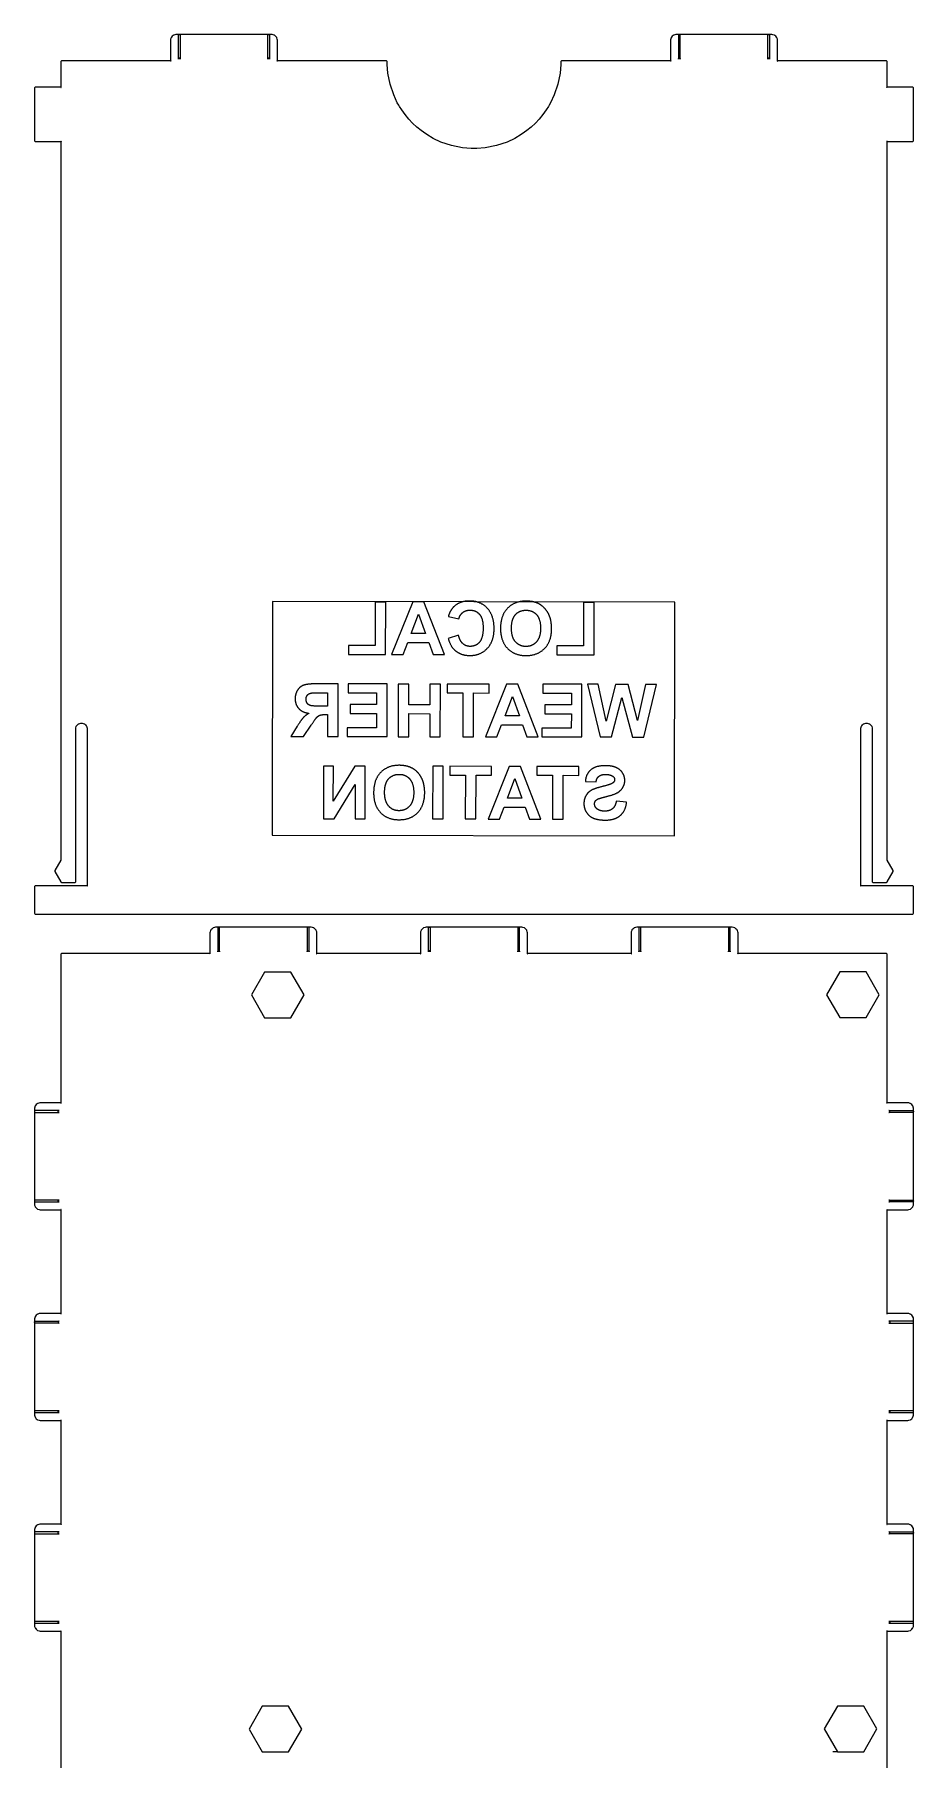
# Model space of a CAD drawing. Header units: millimetres. Extents: x 10 to 212, y 10 to 409.
# Drawn here: x 10 to 110.2, y 212.8 to 409.3 of the extents above; entities that cross this region are included whole.
import ezdxf

# ---------------------------------------------------------------- set-up
doc = ezdxf.new("R2010")
doc.units = ezdxf.units.MM
doc.layers.get('0').update_dxf_attribs({"linetype": 'CONTINUOUS'})

msp = doc.modelspace()

# ---------------------------------------------------------------- linework, layer by layer
for p, q in [((48.83, 344.62), (48.82, 339.68)), ((50.04, 344.62), (48.83, 344.62)), ((50.03, 338.67), (50.04, 344.62)), ((53.12, 344.67), (50.71, 338.67)), ((54.4, 344.66), (53.12, 344.67)), ((56.73, 338.66), (54.4, 344.66)), ((72.58, 344.59), (72.57, 339.65)), ((73.79, 344.58), (72.58, 344.59)), ((73.78, 338.63), (73.79, 344.58)), ((52.94, 341.04), (53.77, 343.26)), ((53.77, 343.26), (54.58, 341.04)), ((57.18, 343.01), (58.38, 342.72)), ((52.03, 338.67), (52.55, 340.03)), ((52.55, 340.03), (54.95, 340.03)), ((54.58, 341.04), (52.94, 341.04)), ((54.95, 340.03), (55.44, 338.66)), ((58.34, 340.86), (57.16, 340.49)), ((48.82, 339.68), (45.81, 339.69)), ((45.81, 339.69), (45.81, 338.68)), ((45.81, 338.68), (50.03, 338.67)), ((50.71, 338.67), (52.03, 338.67)), ((55.44, 338.66), (56.73, 338.66)), ((69.56, 339.65), (69.55, 338.64)), ((69.55, 338.64), (73.78, 338.63)), ((72.57, 339.65), (69.56, 339.65)), ((44.62, 335.31), (42.07, 335.32)), ((42.46, 334.3), (43.41, 334.3)), ((43.41, 334.3), (43.41, 332.78)), ((44.61, 329.31), (44.62, 335.31)), ((50.22, 335.31), (45.77, 335.31)), ((45.77, 335.31), (45.77, 334.3)), ((45.77, 334.3), (49, 334.29)), ((49, 334.29), (49, 332.96)), ((50.21, 329.31), (50.22, 335.31)), ((51.47, 335.3), (51.46, 329.3)), ((52.68, 335.3), (51.47, 335.3)), ((52.68, 332.94), (52.68, 335.3)), ((56.27, 335.3), (55.05, 335.3)), ((55.05, 335.3), (55.05, 332.94)), ((56.26, 329.3), (56.27, 335.3)), ((61.82, 335.29), (57.05, 335.3)), ((57.05, 335.3), (57.05, 334.28)), ((57.05, 334.28), (58.83, 334.28)), ((58.83, 334.28), (58.82, 329.29)), ((60.03, 329.29), (60.04, 334.28)), ((60.04, 334.28), (61.82, 334.27)), ((63.81, 335.28), (61.4, 329.29)), ((61.82, 334.27), (61.82, 335.29)), ((65.09, 335.28), (63.81, 335.28)), ((67.42, 329.28), (65.09, 335.28)), ((72.41, 335.27), (67.96, 335.28)), ((67.96, 335.28), (67.96, 334.26)), ((67.96, 334.26), (71.2, 334.26)), ((71.2, 334.26), (71.2, 332.93)), ((72.4, 329.27), (72.41, 335.27)), ((74.25, 335.27), (73.03, 335.27)), ((73.03, 335.27), (74.48, 329.27)), ((75.16, 331.08), (74.25, 335.27)), ((76.22, 335.26), (75.16, 331.08)), ((77.66, 335.26), (76.22, 335.26)), ((78.75, 331.14), (77.66, 335.26)), ((79.66, 335.26), (78.75, 331.14)), ((79.46, 329.26), (80.9, 335.26)), ((80.9, 335.26), (79.66, 335.26)), ((43.41, 332.78), (42.51, 332.78)), ((49, 332.96), (45.99, 332.97)), ((45.99, 332.97), (45.99, 331.96)), ((55.05, 332.94), (52.68, 332.94)), ((63.64, 331.66), (64.47, 333.88)), ((64.47, 333.88), (65.27, 331.66)), ((71.2, 332.93), (68.18, 332.93)), ((68.18, 332.93), (68.18, 331.92)), ((75.76, 329.27), (76.96, 333.75)), ((76.96, 333.75), (78.15, 329.26)), ((39.95, 330.49), (39.22, 329.32)), ((40.67, 329.32), (41.55, 330.63)), ((43.16, 331.82), (43.41, 331.82)), ((43.41, 331.82), (43.4, 329.32)), ((45.65, 330.32), (45.64, 329.31)), ((49, 330.32), (45.65, 330.32)), ((45.99, 331.96), (49, 331.95)), ((49, 331.95), (49, 330.32)), ((52.67, 329.3), (52.68, 331.93)), ((52.68, 331.93), (55.05, 331.92)), ((55.05, 331.92), (55.05, 329.3)), ((62.72, 329.29), (63.25, 330.65)), ((63.25, 330.65), (65.64, 330.64)), ((65.27, 331.66), (63.64, 331.66)), ((65.64, 330.64), (66.14, 329.28)), ((71.19, 330.28), (67.84, 330.29)), ((67.84, 330.29), (67.84, 329.28)), ((68.18, 331.92), (71.2, 331.92)), ((71.2, 331.92), (71.19, 330.28)), ((39.22, 329.32), (40.67, 329.32)), ((43.4, 329.32), (44.61, 329.31)), ((45.64, 329.31), (50.21, 329.31)), ((51.46, 329.3), (52.67, 329.3)), ((55.05, 329.3), (56.26, 329.3)), ((58.82, 329.29), (60.03, 329.29)), ((61.4, 329.29), (62.72, 329.29)), ((66.14, 329.28), (67.42, 329.28)), ((67.84, 329.28), (72.4, 329.27)), ((74.48, 329.27), (75.76, 329.27)), ((78.15, 329.26), (79.46, 329.26)), ((42.94, 325.95), (42.93, 319.95)), ((44.07, 325.95), (42.94, 325.95)), ((46.52, 325.95), (44.06, 321.94)), ((44.06, 321.94), (44.07, 325.95)), ((47.7, 325.95), (46.52, 325.95)), ((47.69, 319.95), (47.7, 325.95)), ((55.39, 325.93), (55.38, 319.93)), ((56.6, 325.93), (55.39, 325.93)), ((56.59, 319.93), (56.6, 325.93)), ((57.35, 325.93), (57.34, 324.92)), ((57.34, 324.92), (59.12, 324.91)), ((62.11, 325.92), (57.35, 325.93)), ((59.12, 324.91), (59.11, 319.93)), ((60.32, 319.93), (60.33, 324.91)), ((60.33, 324.91), (62.11, 324.91)), ((64.11, 325.92), (61.7, 319.92)), ((62.11, 324.91), (62.11, 325.92)), ((63.93, 322.29), (64.76, 324.52)), ((65.39, 325.92), (64.11, 325.92)), ((64.76, 324.52), (65.57, 322.29)), ((67.72, 319.91), (65.39, 325.92)), ((67.28, 325.91), (67.27, 324.9)), ((67.27, 324.9), (69.05, 324.9)), ((72.04, 325.91), (67.28, 325.91)), ((69.05, 324.9), (69.04, 319.91)), ((70.25, 319.91), (70.26, 324.9)), ((70.26, 324.9), (72.04, 324.89)), ((72.04, 324.89), (72.04, 325.91)), ((44.15, 319.95), (46.57, 323.86)), ((46.57, 323.86), (46.57, 319.95)), ((72.8, 324.19), (74.01, 324.14)), ((63.01, 319.92), (63.54, 321.28)), ((63.54, 321.28), (65.94, 321.28)), ((65.57, 322.29), (63.93, 322.29)), ((65.94, 321.28), (66.43, 319.92)), ((77.5, 321.85), (76.33, 321.97)), ((42.93, 319.95), (44.15, 319.95)), ((46.57, 319.95), (47.69, 319.95)), ((55.38, 319.93), (56.59, 319.93)), ((59.11, 319.93), (60.32, 319.93)), ((61.7, 319.92), (63.01, 319.92)), ((66.43, 319.92), (67.72, 319.91)), ((69.04, 319.91), (70.25, 319.91)), ((101.79, 297.3), (104.47, 297.3)), ((35.96, 213.65), (38.71, 213.65)), ((101.52, 213.66), (101, 213.66))]:
    msp.add_line(p, q)
for points in [[(14.7, 312.8), (14.7, 330.2), (14.7, 330.28), (14.77, 330.5), (14.79, 330.53), (14.8, 330.55), (14.89, 330.66), (15, 330.75), (15.02, 330.76), (15.05, 330.78), (15.27, 330.85), (15.35, 330.85), (15.43, 330.85), (15.65, 330.78), (15.68, 330.76), (15.7, 330.75), (15.81, 330.66), (15.9, 330.55), (15.91, 330.53), (15.93, 330.5), (16, 330.28), (16, 330.2), (16, 312.3), (16.01, 312.3), (16.04, 312.29), (16.04, 312.26), (16.01, 312.26), (16, 312.29), (16, 312.3), (10.1, 312.3), (10.08, 312.3), (10.03, 312.27), (10, 312.22), (10, 312.2), (10, 309.2), (10, 309.18), (10.03, 309.13), (10.08, 309.1), (10.1, 309.1), (13.1, 309.1), (107.1, 309.1), (110.1, 309.1), (110.12, 309.1), (110.17, 309.13), (110.2, 309.18), (110.2, 309.2), (110.2, 312.2), (110.2, 312.22), (110.17, 312.27), (110.12, 312.3), (110.1, 312.3), (104.2, 312.3), (104.2, 312.29), (104.19, 312.26), (104.16, 312.26), (104.16, 312.29), (104.19, 312.3), (104.2, 312.3), (104.2, 330.2), (104.2, 330.28), (104.27, 330.5), (104.29, 330.53), (104.3, 330.55), (104.39, 330.66), (104.5, 330.75), (104.52, 330.76), (104.55, 330.78), (104.78, 330.85), (104.85, 330.85), (104.93, 330.85), (105.15, 330.78), (105.17, 330.76), (105.2, 330.75), (105.31, 330.66), (105.4, 330.55), (105.41, 330.53), (105.43, 330.5), (105.5, 330.28), (105.5, 330.2), (105.5, 312.8), (105.5, 312.78), (105.53, 312.73), (105.58, 312.7), (105.6, 312.7), (107.1, 312.7), (107.12, 312.7), (107.18, 312.74), (107.19, 312.75), (107.88, 313.95), (107.88, 313.96), (107.88, 314.04), (107.88, 314.05), (107.2, 315.23), (107.19, 315.23), (107.2, 315.23), (107.2, 315.23), (107.2, 397.1), (110.1, 397.1), (110.12, 397.1), (110.17, 397.13), (110.2, 397.19), (110.2, 397.2), (110.2, 403.2), (110.2, 403.22), (110.17, 403.27), (110.12, 403.3), (110.1, 403.3), (107.2, 403.3), (107.2, 403.29), (107.19, 403.26), (107.16, 403.26), (107.16, 403.29), (107.19, 403.3), (107.2, 403.3), (107.2, 406.2), (107.2, 406.22), (107.17, 406.27), (107.12, 406.3), (107.1, 406.3), (94.7, 406.3), (94.7, 408.6), (94.7, 408.64), (94.68, 408.78), (94.62, 408.92), (94.61, 408.95), (94.59, 408.98), (94.49, 409.1), (94.38, 409.19), (94.35, 409.21), (94.32, 409.22), (94.18, 409.28), (94.04, 409.3), (94, 409.3), (93.7, 409.3), (93.72, 409.3), (93.77, 409.27), (93.8, 409.22), (93.8, 409.2), (93.8, 406.5), (93.8, 406.51), (93.79, 406.55), (93.79, 406.55), (93.78, 406.56), (93.75, 406.58), (93.75, 406.59), (93.75, 406.59), (93.71, 406.6), (93.7, 406.6), (93.69, 406.6), (93.65, 406.59), (93.65, 406.59), (93.65, 406.58), (93.61, 406.56), (93.61, 406.55), (93.61, 406.55), (93.6, 406.51), (93.6, 406.5), (93.6, 409.2), (93.6, 409.22), (93.63, 409.27), (93.68, 409.3), (93.7, 409.3), (83.5, 409.3), (83.2, 409.3), (83.11, 409.3), (82.88, 409.22), (82.85, 409.21), (82.82, 409.19), (82.7, 409.1), (82.61, 408.98), (82.59, 408.95), (82.58, 408.92), (82.5, 408.68), (82.5, 408.6), (82.5, 406.3), (82.51, 406.3), (82.54, 406.29), (82.54, 406.26), (82.51, 406.26), (82.5, 406.29), (82.5, 406.3), (70.1, 406.3), (70.08, 406.3), (70.03, 406.27), (70, 406.22), (70, 406.2), (70, 405.88), (69.91, 404.91), (69.66, 403.64), (69.25, 402.41), (68.83, 401.53), (68.67, 401.25), (68.59, 401.11), (68.33, 400.7), (67.95, 400.17), (67.54, 399.67), (67.1, 399.2), (66.63, 398.76), (66.13, 398.35), (65.6, 397.97), (65.19, 397.71), (65.05, 397.63), (64.77, 397.46), (63.89, 397.05), (62.66, 396.64), (61.39, 396.38), (60.42, 396.3), (60.1, 396.3), (59.78, 396.3), (58.8, 396.38), (57.54, 396.64), (56.31, 397.05), (55.43, 397.46), (55.15, 397.63), (55.01, 397.71), (54.6, 397.97), (54.07, 398.35), (53.57, 398.76), (53.1, 399.2), (52.66, 399.67), (52.25, 400.17), (51.87, 400.7), (51.61, 401.11), (51.53, 401.25), (51.36, 401.53), (50.95, 402.41), (50.54, 403.64), (50.28, 404.91), (50.2, 405.88), (50.2, 406.2), (50.2, 406.22), (50.17, 406.27), (50.12, 406.3), (50.1, 406.3), (37.7, 406.3), (37.7, 406.29), (37.69, 406.26), (37.66, 406.26), (37.66, 406.29), (37.69, 406.3), (37.7, 406.3), (37.7, 408.6), (37.7, 408.64), (37.68, 408.78), (37.62, 408.92), (37.61, 408.95), (37.59, 408.98), (37.49, 409.1), (37.38, 409.19), (37.35, 409.21), (37.32, 409.22), (37.08, 409.3), (37, 409.3), (36.7, 409.3), (36.72, 409.3), (36.77, 409.27), (36.8, 409.22), (36.8, 409.2), (36.8, 406.5), (36.8, 406.51), (36.79, 406.55), (36.79, 406.55), (36.78, 406.56), (36.75, 406.58), (36.75, 406.59), (36.75, 406.59), (36.71, 406.6), (36.7, 406.6), (36.69, 406.6), (36.65, 406.59), (36.65, 406.59), (36.65, 406.58), (36.61, 406.56), (36.61, 406.55), (36.61, 406.55), (36.6, 406.51), (36.6, 406.5), (36.6, 409.2), (36.6, 409.22), (36.63, 409.27), (36.68, 409.3), (36.7, 409.3), (26.5, 409.3), (26.52, 409.3), (26.57, 409.27), (26.6, 409.22), (26.6, 409.2), (26.6, 406.5), (26.6, 406.51), (26.59, 406.55), (26.59, 406.55), (26.58, 406.56), (26.55, 406.58), (26.55, 406.59), (26.55, 406.59), (26.51, 406.6), (26.5, 406.6), (26.49, 406.6), (26.45, 406.59), (26.45, 406.59), (26.45, 406.58), (26.41, 406.56), (26.41, 406.55), (26.41, 406.55), (26.4, 406.51), (26.4, 406.5), (26.4, 409.2), (26.4, 409.22), (26.43, 409.27), (26.48, 409.3), (26.5, 409.3), (26.2, 409.3), (26.11, 409.3), (25.88, 409.22), (25.85, 409.21), (25.82, 409.19), (25.7, 409.1), (25.61, 408.98), (25.59, 408.95), (25.58, 408.92), (25.52, 408.78), (25.5, 408.64), (25.5, 408.6), (25.5, 406.3), (25.51, 406.3), (25.54, 406.29), (25.54, 406.26), (25.51, 406.26), (25.5, 406.29), (25.5, 406.3), (13.1, 406.3), (13.08, 406.3), (13.03, 406.27), (13, 406.22), (13, 406.2), (13, 403.3), (10.1, 403.3), (10.08, 403.3), (10.03, 403.27), (10, 403.22), (10, 403.2), (10, 397.2), (10, 397.19), (10.03, 397.13), (10.08, 397.1), (10.1, 397.1), (13, 397.1), (13, 397.11), (13.01, 397.14), (13.04, 397.14), (13.04, 397.12), (13.01, 397.1), (13, 397.1), (13, 315.23), (12.32, 314.05), (12.32, 314.04), (12.32, 313.96), (12.32, 313.95), (13.01, 312.75), (13.02, 312.74), (13.08, 312.7), (13.1, 312.7), (14.6, 312.7), (14.62, 312.7), (14.67, 312.73), (14.7, 312.78)], [(83.43, 409.27), (83.4, 409.22), (83.4, 409.2), (83.4, 406.5), (83.4, 406.51), (83.41, 406.55), (83.41, 406.55), (83.41, 406.56), (83.45, 406.58), (83.45, 406.59), (83.45, 406.59), (83.49, 406.6), (83.5, 406.6), (83.51, 406.6), (83.55, 406.59), (83.55, 406.59), (83.55, 406.58), (83.58, 406.56), (83.59, 406.55), (83.59, 406.55), (83.6, 406.51), (83.6, 406.5), (83.6, 409.2), (83.6, 409.22), (83.57, 409.27), (83.52, 409.3), (83.5, 409.3), (83.48, 409.3)], [(94.7, 406.3), (94.69, 406.3), (94.66, 406.29), (94.66, 406.26), (94.68, 406.26), (94.7, 406.29)], [(13.01, 403.3), (13, 403.3), (13, 403.29), (13.01, 403.26), (13.04, 403.26), (13.04, 403.29)], [(107.19, 397.1), (107.2, 397.1), (107.2, 397.11), (107.19, 397.14), (107.16, 397.14), (107.16, 397.12)], [(37.11, 318.07), (82.97, 318), (83.01, 344.62), (37.15, 344.69)], [(13, 315.23), (13, 315.23), (13, 315.23)], [(31.08, 304.85), (31.09, 304.85), (31.09, 304.85), (31.1, 304.81), (31.1, 304.8), (31.1, 307.5), (31.1, 307.52), (31.07, 307.57), (31.02, 307.6), (31, 307.6), (30.98, 307.6), (30.93, 307.57), (30.9, 307.52), (30.9, 307.5), (30.9, 304.8), (30.9, 304.81), (30.91, 304.85), (30.91, 304.85), (30.91, 304.85), (30.95, 304.88), (30.95, 304.89), (30.95, 304.89), (30.99, 304.9), (31, 304.9), (31.01, 304.9), (31.05, 304.89), (31.05, 304.89), (31.05, 304.88)], [(41.19, 304.9), (41.2, 304.9), (41.21, 304.9), (41.25, 304.89), (41.25, 304.89), (41.25, 304.88), (41.28, 304.85), (41.29, 304.85), (41.29, 304.85), (41.3, 304.81), (41.3, 304.8), (41.3, 307.5), (41.3, 307.52), (41.27, 307.57), (41.22, 307.6), (41.2, 307.6), (41.18, 307.6), (41.13, 307.57), (41.1, 307.52), (41.1, 307.5), (41.1, 304.8), (41.1, 304.81), (41.11, 304.85), (41.11, 304.85), (41.12, 304.85), (41.15, 304.88), (41.15, 304.89), (41.15, 304.89)], [(65.19, 304.9), (65.2, 304.9), (65.21, 304.9), (65.25, 304.89), (65.25, 304.89), (65.25, 304.88), (65.28, 304.85), (65.29, 304.85), (65.29, 304.85), (65.3, 304.81), (65.3, 304.8), (65.3, 307.5), (65.3, 307.52), (65.27, 307.57), (65.22, 307.6), (65.2, 307.6), (65.18, 307.6), (65.13, 307.57), (65.1, 307.52), (65.1, 307.5), (65.1, 304.8), (65.1, 304.81), (65.11, 304.85), (65.11, 304.85), (65.11, 304.85), (65.15, 304.88), (65.15, 304.89), (65.15, 304.89)], [(89.18, 307.6), (89.13, 307.57), (89.1, 307.52), (89.1, 307.5), (89.1, 304.8), (89.1, 304.81), (89.11, 304.85), (89.11, 304.85), (89.11, 304.85), (89.15, 304.88), (89.15, 304.89), (89.15, 304.89), (89.19, 304.9), (89.2, 304.9), (89.21, 304.9), (89.25, 304.89), (89.25, 304.89), (89.25, 304.88), (89.28, 304.85), (89.29, 304.85), (89.29, 304.85), (89.3, 304.81), (89.3, 304.8), (89.3, 307.5), (89.3, 307.52), (89.27, 307.57), (89.22, 307.6), (89.2, 307.6)], [(42.2, 304.6), (42.19, 304.6), (42.16, 304.59), (42.16, 304.56), (42.18, 304.56), (42.2, 304.59)], [(66.16, 304.59), (66.16, 304.56), (66.18, 304.56), (66.2, 304.59), (66.2, 304.6), (66.19, 304.6)], [(78.04, 304.56), (78.04, 304.59), (78.01, 304.6), (78, 304.6), (78, 304.59), (78.01, 304.56)], [(36.23, 297.28), (39.23, 297.28), (40.73, 299.88), (39.23, 302.48), (36.23, 302.48), (34.73, 299.88)], [(39.23, 302.48), (36.23, 302.48), (34.73, 299.88), (36.23, 297.28), (39.23, 297.28), (40.73, 299.88)], [(101.79, 297.3), (104.79, 297.3), (106.29, 299.9), (104.79, 302.5), (101.79, 302.5), (100.29, 299.9)], [(13, 287.6), (13, 287.59), (13.01, 287.56), (13.04, 287.56), (13.04, 287.59), (13.01, 287.6)], [(12.71, 276.45), (12.71, 276.45), (12.72, 276.45), (12.75, 276.49), (12.75, 276.49), (12.75, 276.49), (12.79, 276.5), (12.8, 276.5), (10.1, 276.5), (10.08, 276.5), (10.03, 276.47), (10, 276.42), (10, 276.4), (10, 276.38), (10.03, 276.33), (10.08, 276.3), (10.1, 276.3), (12.8, 276.3), (12.79, 276.3), (12.75, 276.31), (12.75, 276.31), (12.75, 276.32), (12.72, 276.35), (12.71, 276.35), (12.71, 276.35), (12.7, 276.39), (12.7, 276.4), (12.7, 276.41)], [(13, 275.4), (13.01, 275.4), (13.04, 275.42), (13.04, 275.44), (13.01, 275.44), (13, 275.41)], [(107.41, 262.5), (107.4, 262.5), (110.1, 262.5), (110.12, 262.5), (110.17, 262.53), (110.2, 262.58), (110.2, 262.6), (110.2, 262.62), (110.17, 262.67), (110.12, 262.7), (110.1, 262.7), (107.4, 262.7), (107.41, 262.7), (107.45, 262.69), (107.45, 262.69), (107.45, 262.68), (107.48, 262.65), (107.49, 262.65), (107.49, 262.65), (107.5, 262.61), (107.5, 262.6), (107.5, 262.59), (107.49, 262.55), (107.49, 262.55), (107.48, 262.55), (107.45, 262.52), (107.45, 262.51), (107.45, 262.51)], [(10.1, 252.3), (12.8, 252.3), (12.79, 252.3), (12.75, 252.31), (12.75, 252.31), (12.75, 252.32), (12.72, 252.35), (12.71, 252.35), (12.71, 252.36), (12.7, 252.39), (12.7, 252.4), (12.7, 252.41), (12.71, 252.45), (12.71, 252.45), (12.72, 252.45), (12.75, 252.49), (12.75, 252.49), (12.75, 252.49), (12.79, 252.5), (12.8, 252.5), (10.1, 252.5), (10.08, 252.5), (10.03, 252.47), (10, 252.42), (10, 252.4), (10, 252.38), (10.03, 252.33), (10.08, 252.3)], [(12.7, 238.6), (12.7, 238.61), (12.71, 238.65), (12.71, 238.65), (12.72, 238.65), (12.75, 238.69), (12.75, 238.69), (12.75, 238.69), (12.79, 238.7), (12.8, 238.7), (10.1, 238.7), (10.08, 238.7), (10.03, 238.67), (10, 238.62), (10, 238.6), (10, 238.58), (10.03, 238.53), (10.08, 238.5), (10.1, 238.5), (12.8, 238.5), (12.79, 238.5), (12.75, 238.51), (12.75, 238.51), (12.75, 238.52), (12.72, 238.55), (12.71, 238.55), (12.71, 238.55), (12.7, 238.59)], [(110.2, 228.42), (110.17, 228.47), (110.12, 228.5), (110.1, 228.5), (107.4, 228.5), (107.41, 228.5), (107.45, 228.49), (107.45, 228.49), (107.45, 228.49), (107.48, 228.45), (107.49, 228.45), (107.49, 228.45), (107.5, 228.41), (107.5, 228.4), (107.5, 228.39), (107.49, 228.35), (107.49, 228.35), (107.48, 228.35), (107.45, 228.32), (107.45, 228.31), (107.45, 228.31), (107.41, 228.3), (107.4, 228.3), (110.1, 228.3), (110.12, 228.3), (110.17, 228.33), (110.2, 228.38), (110.2, 228.4)], [(107.16, 227.42), (107.19, 227.4), (107.2, 227.4), (107.2, 227.41), (107.19, 227.44), (107.16, 227.44)], [(35.96, 213.65), (38.96, 213.65), (40.46, 216.25), (38.96, 218.85), (35.96, 218.85), (34.46, 216.25)], [(101.52, 213.66), (104.52, 213.66), (106.02, 216.26), (104.52, 218.85), (101.52, 218.85), (100.02, 216.26)]]:
    msp.add_lwpolyline(points, close=True)
msp.add_lwpolyline([(107.2, 210.5), (107.2, 227.4), (109.5, 227.4), (109.55, 227.4), (109.68, 227.43), (109.82, 227.48), (109.85, 227.49), (109.88, 227.51), (110, 227.61), (110.09, 227.72), (110.11, 227.75), (110.12, 227.78), (110.18, 227.92), (110.2, 228.06), (110.2, 228.1), (110.2, 228.4), (110.2, 238.6), (110.2, 238.58), (110.17, 238.53), (110.12, 238.5), (110.1, 238.5), (107.4, 238.5), (107.41, 238.5), (107.45, 238.51), (107.45, 238.51), (107.45, 238.52), (107.48, 238.55), (107.49, 238.55), (107.49, 238.55), (107.5, 238.59), (107.5, 238.6), (107.5, 238.61), (107.49, 238.65), (107.49, 238.65), (107.48, 238.65), (107.45, 238.69), (107.45, 238.69), (107.45, 238.69), (107.41, 238.7), (107.4, 238.7), (110.1, 238.7), (110.12, 238.7), (110.17, 238.67), (110.2, 238.62), (110.2, 238.6), (110.2, 238.9), (110.2, 238.94), (110.18, 239.08), (110.12, 239.22), (110.11, 239.25), (110.09, 239.28), (110, 239.4), (109.88, 239.49), (109.85, 239.51), (109.82, 239.52), (109.68, 239.58), (109.55, 239.6), (109.5, 239.6), (107.2, 239.6), (107.19, 239.6), (107.16, 239.59), (107.16, 239.56), (107.19, 239.56), (107.2, 239.59), (107.2, 239.6), (107.2, 251.4), (107.2, 251.41), (107.19, 251.44), (107.16, 251.44), (107.16, 251.42), (107.19, 251.4), (107.2, 251.4), (109.5, 251.4), (109.55, 251.4), (109.68, 251.42), (109.82, 251.48), (109.85, 251.49), (109.88, 251.51), (110, 251.6), (110.09, 251.72), (110.11, 251.75), (110.12, 251.78), (110.2, 252.02), (110.2, 252.1), (110.2, 252.4), (110.2, 252.42), (110.17, 252.47), (110.12, 252.5), (110.1, 252.5), (107.4, 252.5), (107.41, 252.5), (107.45, 252.49), (107.45, 252.49), (107.45, 252.49), (107.48, 252.45), (107.49, 252.45), (107.49, 252.45), (107.5, 252.41), (107.5, 252.4), (107.5, 252.39), (107.49, 252.36), (107.49, 252.35), (107.48, 252.35), (107.45, 252.32), (107.45, 252.31), (107.45, 252.31), (107.41, 252.3), (107.4, 252.3), (110.1, 252.3), (110.12, 252.3), (110.17, 252.33), (110.2, 252.38), (110.2, 252.4), (110.2, 262.6), (110.2, 262.9), (110.2, 262.94), (110.18, 263.08), (110.12, 263.22), (110.11, 263.25), (110.09, 263.28), (110, 263.4), (109.88, 263.49), (109.85, 263.51), (109.82, 263.52), (109.68, 263.58), (109.55, 263.6), (109.5, 263.6), (107.2, 263.6), (107.19, 263.6), (107.16, 263.59), (107.16, 263.56), (107.19, 263.56), (107.2, 263.59), (107.2, 263.6), (107.2, 275.4), (107.19, 275.4), (107.16, 275.42), (107.16, 275.44), (107.19, 275.44), (107.2, 275.41), (107.2, 275.4), (109.5, 275.4), (109.55, 275.4), (109.68, 275.42), (109.82, 275.48), (109.85, 275.49), (109.88, 275.51), (110, 275.61), (110.09, 275.72), (110.11, 275.75), (110.12, 275.78), (110.18, 275.92), (110.2, 276.06), (110.2, 276.1), (110.2, 276.4), (110.2, 276.38), (110.17, 276.33), (110.12, 276.3), (110.1, 276.3), (107.4, 276.3), (107.41, 276.3), (107.45, 276.31), (107.45, 276.31), (107.45, 276.32), (107.48, 276.35), (107.49, 276.35), (107.49, 276.35), (107.5, 276.39), (107.5, 276.4), (107.5, 276.41), (107.49, 276.45), (107.49, 276.45), (107.48, 276.45), (107.45, 276.49), (107.45, 276.49), (107.45, 276.49), (107.41, 276.5), (107.4, 276.5), (110.1, 276.5), (110.12, 276.5), (110.17, 276.47), (110.2, 276.42), (110.2, 276.4), (110.2, 286.6), (110.2, 286.58), (110.17, 286.53), (110.12, 286.5), (110.1, 286.5), (107.4, 286.5), (107.41, 286.5), (107.45, 286.51), (107.45, 286.51), (107.45, 286.52), (107.48, 286.55), (107.49, 286.55), (107.49, 286.56), (107.5, 286.59), (107.5, 286.6), (107.5, 286.61), (107.49, 286.65), (107.49, 286.65), (107.48, 286.65), (107.45, 286.69), (107.45, 286.69), (107.45, 286.69), (107.41, 286.7), (107.4, 286.7), (110.1, 286.7), (110.12, 286.7), (110.17, 286.67), (110.2, 286.62), (110.2, 286.6), (110.2, 286.9), (110.2, 286.99), (110.12, 287.23), (110.11, 287.25), (110.09, 287.28), (110, 287.39), (109.88, 287.49), (109.85, 287.51), (109.82, 287.52), (109.68, 287.58), (109.55, 287.6), (109.5, 287.6), (107.2, 287.6), (107.2, 287.59), (107.19, 287.56), (107.16, 287.56), (107.16, 287.59), (107.19, 287.6), (107.2, 287.6), (107.2, 304.5), (107.2, 304.52), (107.17, 304.57), (107.12, 304.6), (107.1, 304.6), (90.2, 304.6), (90.2, 304.59), (90.18, 304.56), (90.16, 304.56), (90.16, 304.59), (90.19, 304.6), (90.2, 304.6), (90.2, 306.9), (90.2, 306.95), (90.17, 307.08), (90.12, 307.22), (90.11, 307.25), (90.09, 307.28), (89.99, 307.39), (89.88, 307.49), (89.85, 307.51), (89.82, 307.52), (89.68, 307.58), (89.54, 307.6), (89.5, 307.6), (89.2, 307.6), (79, 307.6), (78.98, 307.6), (78.93, 307.57), (78.9, 307.52), (78.9, 307.5), (78.9, 304.8), (78.9, 304.81), (78.91, 304.85), (78.91, 304.85), (78.91, 304.85), (78.95, 304.88), (78.95, 304.89), (78.95, 304.89), (78.99, 304.9), (79, 304.9), (79.01, 304.9), (79.05, 304.89), (79.05, 304.89), (79.05, 304.88), (79.08, 304.85), (79.09, 304.85), (79.09, 304.85), (79.1, 304.81), (79.1, 304.8), (79.1, 307.5), (79.1, 307.52), (79.07, 307.57), (79.02, 307.6), (79, 307.6), (78.7, 307.6), (78.65, 307.6), (78.52, 307.58), (78.38, 307.52), (78.35, 307.51), (78.32, 307.49), (78.21, 307.39), (78.11, 307.28), (78.09, 307.25), (78.08, 307.22), (78.02, 307.08), (78, 306.95), (78, 306.9), (78, 304.6), (66.2, 304.6), (66.2, 306.9), (66.2, 306.95), (66.17, 307.08), (66.12, 307.22), (66.11, 307.25), (66.09, 307.28), (65.99, 307.39), (65.88, 307.49), (65.85, 307.51), (65.82, 307.52), (65.68, 307.58), (65.54, 307.6), (65.5, 307.6), (65.2, 307.6), (55, 307.6), (55.02, 307.6), (55.07, 307.57), (55.1, 307.52), (55.1, 307.5), (55.1, 304.8), (55.1, 304.81), (55.09, 304.85), (55.09, 304.85), (55.08, 304.85), (55.05, 304.88), (55.05, 304.89), (55.05, 304.89), (55.01, 304.9), (55, 304.9), (54.99, 304.9), (54.95, 304.89), (54.95, 304.89), (54.95, 304.88), (54.91, 304.85), (54.91, 304.85), (54.91, 304.85), (54.9, 304.81), (54.9, 304.8), (54.9, 307.5), (54.9, 307.52), (54.93, 307.57), (54.98, 307.6), (55, 307.6), (54.7, 307.6), (54.65, 307.6), (54.52, 307.58), (54.38, 307.52), (54.35, 307.51), (54.32, 307.49), (54.21, 307.39), (54.11, 307.28), (54.09, 307.25), (54.08, 307.22), (54.02, 307.08), (54, 306.95), (54, 306.9), (54, 304.6), (54, 304.59), (54.01, 304.56), (54.04, 304.56), (54.04, 304.59), (54.01, 304.6), (54, 304.6), (42.2, 304.6), (42.2, 306.9), (42.2, 306.95), (42.17, 307.08), (42.12, 307.22), (42.11, 307.25), (42.09, 307.28), (41.99, 307.39), (41.88, 307.49), (41.85, 307.51), (41.82, 307.52), (41.68, 307.58), (41.54, 307.6), (41.5, 307.6), (41.2, 307.6), (31, 307.6), (30.7, 307.6), (30.65, 307.6), (30.52, 307.58), (30.38, 307.52), (30.35, 307.51), (30.32, 307.49), (30.21, 307.39), (30.11, 307.28), (30.09, 307.25), (30.08, 307.22), (30.02, 307.08), (30, 306.95), (30, 306.9), (30, 304.6), (30, 304.59), (30.01, 304.56), (30.04, 304.56), (30.04, 304.59), (30.01, 304.6), (30, 304.6), (13.1, 304.6), (13.08, 304.6), (13.03, 304.57), (13, 304.52), (13, 304.5), (13, 287.6), (10.7, 287.6), (10.61, 287.6), (10.38, 287.52), (10.35, 287.51), (10.32, 287.49), (10.2, 287.39), (10.11, 287.28), (10.09, 287.25), (10.08, 287.23), (10, 286.98), (10, 286.9), (10, 286.6), (10, 286.58), (10.03, 286.53), (10.08, 286.5), (10.1, 286.5), (12.8, 286.5), (12.79, 286.5), (12.75, 286.51), (12.75, 286.51), (12.75, 286.52), (12.72, 286.55), (12.71, 286.55), (12.71, 286.56), (12.7, 286.59), (12.7, 286.6), (12.7, 286.61), (12.71, 286.65), (12.71, 286.65), (12.72, 286.65), (12.75, 286.69), (12.75, 286.69), (12.75, 286.69), (12.79, 286.7), (12.8, 286.7), (10.1, 286.7), (10.08, 286.7), (10.03, 286.67), (10, 286.62), (10, 286.6), (10, 276.4), (10, 276.1), (10, 276.06), (10.02, 275.92), (10.08, 275.78), (10.09, 275.75), (10.11, 275.72), (10.2, 275.61), (10.32, 275.51), (10.35, 275.49), (10.38, 275.48), (10.52, 275.42), (10.65, 275.4), (10.7, 275.4), (13, 275.4), (13, 263.6), (13, 263.59), (13.01, 263.56), (13.04, 263.56), (13.04, 263.59), (13.01, 263.6), (13, 263.6), (10.7, 263.6), (10.65, 263.6), (10.52, 263.58), (10.38, 263.52), (10.35, 263.51), (10.32, 263.49), (10.2, 263.4), (10.11, 263.28), (10.09, 263.25), (10.08, 263.22), (10, 262.98), (10, 262.9), (10, 262.6), (10, 262.62), (10.03, 262.67), (10.08, 262.7), (10.1, 262.7), (12.8, 262.7), (12.79, 262.7), (12.75, 262.69), (12.75, 262.69), (12.75, 262.68), (12.72, 262.65), (12.71, 262.65), (12.71, 262.65), (12.7, 262.61), (12.7, 262.6), (12.7, 262.59), (12.71, 262.55), (12.71, 262.55), (12.72, 262.55), (12.75, 262.52), (12.75, 262.51), (12.75, 262.51), (12.79, 262.5), (12.8, 262.5), (10.1, 262.5), (10.08, 262.5), (10.03, 262.53), (10, 262.58), (10, 262.6), (10, 252.4), (10, 252.1), (10, 252.01), (10.08, 251.78), (10.09, 251.75), (10.11, 251.72), (10.2, 251.6), (10.32, 251.51), (10.35, 251.49), (10.38, 251.48), (10.52, 251.42), (10.65, 251.4), (10.7, 251.4), (13, 251.4), (13.01, 251.4), (13.04, 251.42), (13.04, 251.44), (13.01, 251.44), (13, 251.41), (13, 251.4), (13, 239.6), (13.01, 239.6), (13.04, 239.59), (13.04, 239.56), (13.01, 239.56), (13, 239.59), (13, 239.6), (10.7, 239.6), (10.61, 239.6), (10.38, 239.52), (10.35, 239.51), (10.32, 239.49), (10.2, 239.4), (10.11, 239.28), (10.09, 239.25), (10.08, 239.22), (10, 238.98), (10, 238.9), (10, 238.6), (10, 228.4), (10, 228.38), (10.03, 228.33), (10.08, 228.3), (10.1, 228.3), (12.8, 228.3), (12.79, 228.3), (12.75, 228.31), (12.75, 228.31), (12.75, 228.32), (12.72, 228.35), (12.71, 228.35), (12.71, 228.35), (12.7, 228.39), (12.7, 228.4), (12.7, 228.41), (12.71, 228.45), (12.71, 228.45), (12.72, 228.45), (12.75, 228.49), (12.75, 228.49), (12.75, 228.49), (12.79, 228.5), (12.8, 228.5), (10.1, 228.5), (10.08, 228.5), (10.03, 228.47), (10, 228.42), (10, 228.4), (10, 228.1), (10, 228.06), (10.02, 227.92), (10.08, 227.78), (10.09, 227.75), (10.11, 227.72), (10.2, 227.61), (10.32, 227.51), (10.35, 227.49), (10.38, 227.48), (10.52, 227.43), (10.65, 227.4), (10.7, 227.4), (13, 227.4), (13, 227.41), (13.01, 227.44), (13.04, 227.44), (13.04, 227.42), (13.01, 227.4), (13, 227.4), (13, 210.5)])
for points in [[(57.8, 344.11), (57.39, 343.73), (57.18, 343.01)], [(59.59, 344.76), (58.49, 344.76), (57.8, 344.11)], [(61.62, 343.93), (60.85, 344.76), (59.59, 344.76)], [(62.39, 341.6), (62.39, 343.1), (61.62, 343.93)], [(63.92, 343.93), (63.12, 343.11), (63.12, 341.64)], [(66.04, 344.75), (64.72, 344.75), (63.92, 343.93)], [(67.34, 344.51), (66.78, 344.75), (66.04, 344.75)], [(68.11, 343.97), (67.76, 344.33), (67.34, 344.51)], [(68.67, 343.14), (68.47, 343.6), (68.11, 343.97)], [(58.38, 342.72), (58.49, 343.18), (58.82, 343.45)], [(58.82, 343.45), (59.16, 343.72), (59.65, 343.72)], [(59.65, 343.72), (60.31, 343.72), (60.73, 343.24)], [(60.73, 343.24), (61.14, 342.76), (61.14, 341.69)], [(64.37, 341.67), (64.38, 342.7), (64.83, 343.21)], [(64.83, 343.21), (65.28, 343.71), (66.03, 343.71)], [(66.03, 343.71), (66.78, 343.71), (67.24, 343.2)], [(67.24, 343.2), (67.69, 342.68), (67.69, 341.65)], [(68.94, 341.6), (68.94, 342.52), (68.67, 343.14)], [(57.16, 340.49), (57.43, 339.51), (58.06, 339.03)], [(58.83, 339.9), (58.49, 340.2), (58.34, 340.86)], [(60.73, 340.07), (60.32, 339.59), (59.66, 339.59)], [(61.14, 341.69), (61.14, 340.55), (60.73, 340.07)], [(61.62, 339.37), (62.39, 340.18), (62.39, 341.6)], [(63.12, 341.64), (63.12, 340.19), (63.91, 339.37)], [(64.84, 340.1), (64.37, 340.62), (64.37, 341.67)], [(66.02, 339.58), (65.3, 339.58), (64.84, 340.1)], [(67.22, 340.1), (66.75, 339.58), (66.02, 339.58)], [(67.69, 341.65), (67.69, 340.63), (67.22, 340.1)], [(68.15, 339.36), (68.94, 340.17), (68.94, 341.6)], [(58.06, 339.03), (58.68, 338.55), (59.65, 338.55)], [(59.66, 339.59), (59.18, 339.59), (58.83, 339.9)], [(59.65, 338.55), (60.84, 338.55), (61.62, 339.37)], [(63.91, 339.37), (64.7, 338.55), (66.02, 338.54)], [(66.02, 338.54), (67.36, 338.54), (68.15, 339.36)], [(39.98, 334.59), (39.71, 334.17), (39.71, 333.64)], [(40.67, 335.16), (40.24, 335), (39.98, 334.59)], [(42.07, 335.32), (41.11, 335.32), (40.67, 335.16)], [(41.12, 334.05), (41.28, 334.24), (41.58, 334.28)], [(41.58, 334.28), (41.73, 334.3), (42.46, 334.3)], [(39.71, 333.64), (39.71, 332.97), (40.11, 332.52)], [(40.11, 332.52), (40.5, 332.08), (41.29, 331.97)], [(40.96, 333.56), (40.96, 333.86), (41.12, 334.05)], [(41.08, 333.11), (40.96, 333.29), (40.96, 333.56)], [(41.42, 332.86), (41.21, 332.93), (41.08, 333.11)], [(42.51, 332.78), (41.64, 332.78), (41.42, 332.86)], [(40.64, 331.47), (40.39, 331.19), (39.95, 330.49)], [(41.29, 331.97), (40.9, 331.74), (40.64, 331.47)], [(41.55, 330.63), (42.01, 331.32), (42.19, 331.51)], [(42.19, 331.51), (42.36, 331.69), (42.55, 331.76)], [(42.55, 331.76), (42.74, 331.82), (43.16, 331.82)], [(49.46, 325.22), (48.66, 324.4), (48.66, 322.94)], [(51.58, 326.04), (50.25, 326.04), (49.46, 325.22)], [(49.91, 322.96), (49.91, 323.99), (50.36, 324.5)], [(50.36, 324.5), (50.82, 325.01), (51.57, 325.01)], [(51.57, 325.01), (52.31, 325.01), (52.77, 324.49)], [(52.87, 325.8), (52.31, 326.04), (51.58, 326.04)], [(52.77, 324.49), (53.23, 323.98), (53.23, 322.94)], [(53.65, 325.26), (53.29, 325.63), (52.87, 325.8)], [(54.2, 324.44), (54, 324.9), (53.65, 325.26)], [(54.48, 322.9), (54.48, 323.81), (54.2, 324.44)], [(73.4, 325.51), (72.83, 325.02), (72.8, 324.19)], [(75.1, 326), (73.98, 326.01), (73.4, 325.51)], [(74.01, 324.14), (74.09, 324.6), (74.35, 324.8)], [(74.35, 324.8), (74.6, 325), (75.12, 325)], [(76.29, 325.79), (75.8, 326), (75.1, 326)], [(75.12, 325), (75.64, 325), (75.94, 324.78)], [(75.94, 324.78), (76.13, 324.64), (76.13, 324.41)], [(76.13, 324.41), (76.13, 324.2), (75.95, 324.05)], [(77.03, 325.19), (76.77, 325.58), (76.29, 325.79)], [(76.74, 323.12), (77.29, 323.62), (77.29, 324.33)], [(77.29, 324.33), (77.29, 324.79), (77.03, 325.19)], [(48.66, 322.94), (48.65, 321.48), (49.44, 320.66)], [(50.37, 321.4), (49.91, 321.92), (49.91, 322.96)], [(53.23, 322.94), (53.23, 321.92), (52.76, 321.4)], [(53.68, 320.65), (54.47, 321.47), (54.48, 322.9)], [(72.87, 322.61), (72.63, 322.22), (72.63, 321.65)], [(73.53, 323.22), (73.11, 323), (72.87, 322.61)], [(74.84, 323.65), (73.95, 323.44), (73.53, 323.22)], [(74.4, 322.27), (74.61, 322.34), (75.37, 322.53)], [(75.95, 324.05), (75.72, 323.86), (74.84, 323.65)], [(75.37, 322.53), (76.34, 322.77), (76.74, 323.12)], [(49.44, 320.66), (50.23, 319.84), (51.55, 319.84)], [(51.56, 320.87), (50.83, 320.87), (50.37, 321.4)], [(51.55, 319.84), (52.89, 319.84), (53.68, 320.65)], [(52.76, 321.4), (52.28, 320.87), (51.56, 320.87)], [(72.63, 321.65), (72.63, 321.14), (72.91, 320.69)], [(72.91, 320.69), (73.2, 320.24), (73.72, 320.02)], [(73.84, 321.65), (73.84, 321.86), (73.96, 322.01)], [(74.13, 321.07), (73.84, 321.32), (73.84, 321.65)], [(73.96, 322.01), (74.09, 322.16), (74.4, 322.27)], [(75.01, 320.82), (74.43, 320.82), (74.13, 321.07)], [(75.89, 321.1), (75.57, 320.82), (75.01, 320.82)], [(76.33, 321.97), (76.22, 321.37), (75.89, 321.1)], [(76.77, 320.32), (77.38, 320.84), (77.5, 321.85)], [(73.72, 320.02), (74.24, 319.8), (75.03, 319.8)], [(75.03, 319.8), (76.16, 319.79), (76.77, 320.32)]]:
    msp.add_open_spline(points, degree=2)

doc.saveas('drawing.dxf')
